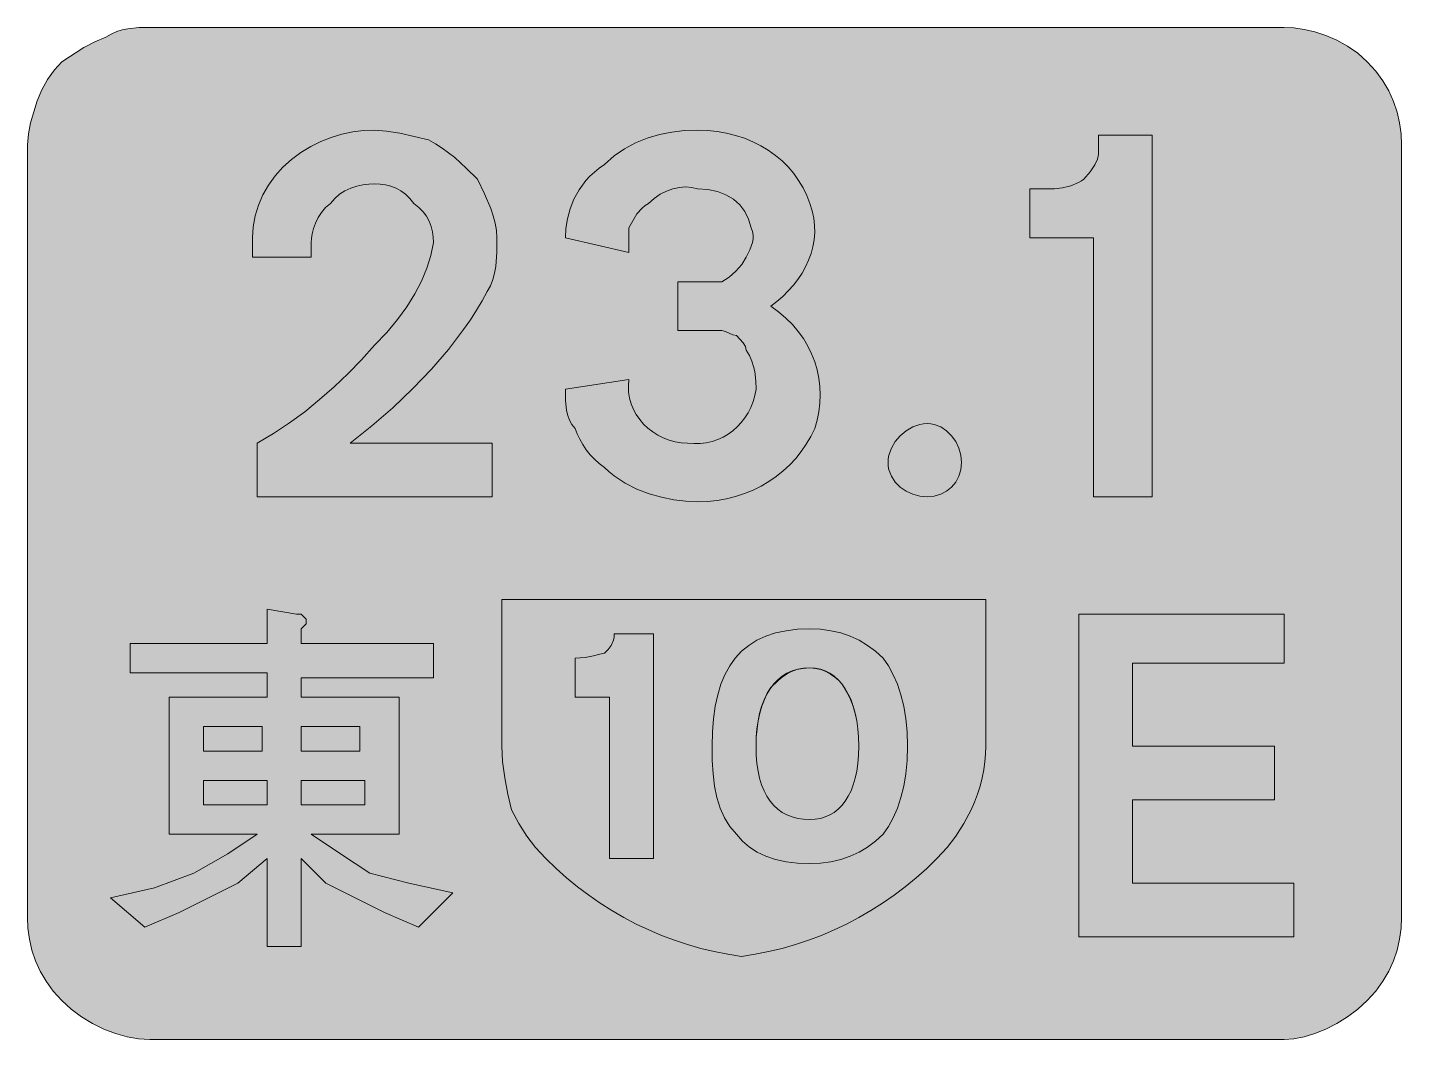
# Model space of a CAD drawing. Header units: metres. Extents: x 115 to 452, y 12 to 260.
import ezdxf

# ---------------------------------------------------------------- set-up
doc = ezdxf.new("R2010")
doc.units = ezdxf.units.M
for name, color, linetype, true_color in [('FILL_BLACK_000000', 7, 'Continuous', 0x000000), ('FILL_LIME_00FF00', 7, 'Continuous', 0x00ff00), ('FILL_WHITE_FFFFFF', 7, 'Continuous', 0xffffff), ('FILL_YELLOW_FFFF00', 7, 'Continuous', 0xffff00), ('STROKE_BLACK_000000', 7, 'Continuous', 0x000000)]:
    doc.layers.add(name, color=color, linetype=linetype, true_color=true_color)

msp = doc.modelspace()

# ---------------------------------------------------------------- hatches: boundary and pattern name
at = {"layer": 'FILL_BLACK_000000', "true_color": 0x000000}
h = msp.add_hatch(color=7, dxfattribs=at)
h.dxf.hatch_style = 1
h.paths.add_polyline_path([(330.32, 76.77), (329.8, 73.73), (329.1, 70.92), (328.23, 68.33), (327.21, 65.97), (326.04, 63.83), (324.75, 61.92), (322.89, 60.23), (320.93, 58.77), (318.84, 57.53), (316.65, 56.52), (314.34, 55.73), (311.93, 55.17), (309.39, 54.83), (306.75, 54.72), (303.71, 54.83), (300.9, 55.17), (298.31, 55.73), (295.95, 56.52), (293.81, 57.53), (291.9, 58.77), (290.21, 60.23), (288.75, 61.92), (287.11, 63.83), (285.79, 65.97), (284.74, 68.33), (283.95, 70.92), (283.38, 73.73), (283.01, 76.77), (282.81, 80.03), (282.75, 83.52), (282.83, 87.01), (283.09, 90.27), (283.53, 93.31), (284.14, 96.12), (284.93, 98.71), (285.91, 101.07), (287.09, 103.21), (288.45, 105.12), (290.01, 106.81), (291.77, 108.27), (293.74, 109.51), (295.91, 110.52), (298.3, 111.31), (300.9, 111.87), (303.71, 112.21), (306.75, 112.32), (309.39, 112.21), (311.93, 111.87), (314.34, 111.31), (316.65, 110.52), (318.84, 109.51), (320.93, 108.27), (322.89, 106.81), (324.75, 105.12), (326.04, 103.21), (327.21, 101.07), (328.23, 98.71), (329.1, 96.12), (329.8, 93.31), (330.32, 90.27), (330.64, 87.01), (330.75, 83.52), (330.64, 80.03), (330.32, 76.77)])
h.paths.add_polyline_path([(318.52, 87.79), (318.24, 89.76), (317.85, 91.62), (317.34, 93.36), (316.73, 94.99), (315.99, 96.51), (315.15, 97.92), (314.59, 98.82), (313.84, 99.68), (312.91, 100.49), (311.85, 101.22), (310.67, 101.83), (309.41, 102.31), (308.1, 102.61), (306.75, 102.72), (305.06, 102.61), (303.56, 102.31), (302.24, 101.83), (301.05, 101.22), (299.98, 100.49), (298.99, 99.68), (297.15, 97.92), (296.31, 96.51), (295.58, 94.99), (294.96, 93.36), (294.45, 91.62), (294.06, 89.76), (293.78, 87.79), (293.61, 85.71), (293.55, 83.52), (293.61, 81.34), (293.77, 79.3), (294.05, 77.4), (294.43, 75.64), (294.92, 74.03), (295.51, 72.55), (296.21, 71.22), (297, 70.02), (297.89, 68.97), (298.88, 68.05), (299.97, 67.28), (301.14, 66.64), (302.41, 66.15), (303.77, 65.8), (305.22, 65.59), (306.75, 65.52), (308.07, 65.59), (309.33, 65.8), (310.53, 66.15), (311.66, 66.64), (312.72, 67.28), (313.71, 68.05), (314.62, 68.97), (315.45, 70.02), (316.19, 71.22), (316.85, 72.55), (317.42, 74.03), (317.89, 75.64), (318.26, 77.4), (318.53, 79.3), (318.69, 81.34), (318.75, 83.52), (318.69, 85.71), (318.52, 87.79)], flags=16)
h = msp.add_hatch(color=7, dxfattribs=at)
h.dxf.hatch_style = 1
h.paths.add_polyline_path([(268.35, 55.92), (257.55, 55.92), (257.55, 95.52), (249.15, 95.52), (249.15, 105.12), (251.63, 105.31), (253.65, 105.72), (255.23, 106.13), (256.35, 106.32), (257.23, 107.24), (258, 108.27), (258.54, 109.53), (258.7, 110.27), (258.75, 111.12), (268.35, 111.12), (268.35, 55.92)])
at = {"layer": 'FILL_LIME_00FF00', "true_color": 0x00ff00}
h = msp.add_hatch(color=7, dxfattribs=at)
h.dxf.hatch_style = 1
h.paths.add_polyline_path([(425.5, 259.81), (428.03, 259.45), (430.66, 258.84), (433.35, 257.97), (436.04, 256.81), (438.68, 255.36), (441.2, 253.6), (443.55, 251.52), (445.63, 249.22), (447.39, 246.81), (448.84, 244.33), (450, 241.77), (450.87, 239.16), (451.48, 236.5), (451.84, 233.82), (451.95, 231.12), (451.95, 41.52), (451.84, 38.82), (451.48, 36.14), (450.87, 33.48), (450, 30.87), (448.84, 28.31), (447.39, 25.83), (445.63, 23.42), (443.55, 21.12), (441.2, 18.98), (438.68, 17.09), (436.04, 15.45), (433.35, 14.07), (430.66, 12.98), (428.03, 12.18), (425.5, 11.69), (423.15, 11.52), (144.75, 11.52), (142, 11.69), (139.18, 12.18), (136.33, 12.98), (133.5, 14.07), (130.72, 15.45), (128.04, 17.09), (125.51, 18.98), (123.15, 21.12), (121.07, 23.42), (119.31, 25.83), (117.86, 28.31), (116.7, 30.87), (115.83, 33.48), (115.22, 36.14), (114.86, 38.82), (114.75, 41.52), (114.75, 231.12), (114.96, 233.82), (115.5, 236.52), (116.27, 239.22), (117.15, 241.92), (118.26, 244.6), (119.7, 247.17), (121.37, 249.51), (123.15, 251.52), (128.55, 254.97), (131.25, 256.41), (133.95, 257.52), (135.3, 258.31), (136.65, 258.91), (138, 259.33), (139.35, 259.62), (142.05, 259.88), (144.75, 259.92), (423.15, 259.92), (425.5, 259.81)])
at = {"layer": 'FILL_WHITE_FFFFFF', "true_color": 0xffffff}
h = msp.add_hatch(color=7, dxfattribs=at)
h.dxf.hatch_style = 1
h.paths.add_polyline_path([(169.95, 203.52), (169.95, 208.32), (170.12, 211.02), (170.61, 213.68), (171.41, 216.29), (172.5, 218.82), (173.88, 221.23), (175.52, 223.51), (177.41, 225.61), (179.55, 227.52), (181.85, 229.21), (184.26, 230.67), (186.74, 231.91), (189.3, 232.92), (191.91, 233.71), (194.57, 234.27), (197.25, 234.61), (199.95, 234.72), (202.86, 234.51), (206.1, 233.97), (213.15, 232.32), (214.9, 231.37), (216.54, 230.31), (219.6, 227.97), (222.43, 225.4), (225.15, 222.72), (226.91, 219.12), (228.45, 215.52), (229.06, 213.72), (229.54, 211.92), (229.84, 210.12), (229.95, 208.32), (229.91, 204.74), (229.65, 201.27), (229.36, 199.61), (228.94, 198.03), (228.34, 196.52), (227.55, 195.12), (226.34, 192.84), (224.97, 190.52), (223.46, 188.16), (221.79, 185.76), (218.08, 180.92), (213.9, 176.07), (209.33, 171.27), (204.43, 166.6), (199.28, 162.13), (193.95, 157.92), (228.75, 157.92), (228.75, 144.72), (171.15, 144.72), (171.15, 157.92), (175.14, 160.28), (179.03, 162.85), (182.79, 165.62), (186.45, 168.57), (189.99, 171.69), (193.43, 174.96), (196.74, 178.38), (199.95, 181.92), (202.93, 185.07), (205.58, 188.22), (207.88, 191.37), (209.85, 194.52), (211.48, 197.67), (212.78, 200.82), (213.73, 203.97), (214.35, 207.12), (214.29, 208.47), (214.11, 209.8), (213.78, 211.11), (213.3, 212.37), (212.65, 213.58), (211.82, 214.71), (210.79, 215.77), (209.55, 216.72), (208.6, 217.96), (207.54, 218.99), (206.41, 219.82), (205.2, 220.47), (203.94, 220.95), (202.63, 221.28), (201.3, 221.46), (199.95, 221.52), (198.55, 221.46), (197.08, 221.28), (195.58, 220.95), (194.1, 220.47), (192.67, 219.82), (191.34, 218.99), (190.16, 217.96), (189.15, 216.72), (187.91, 215.72), (186.88, 214.54), (186.05, 213.26), (185.4, 211.92), (184.92, 210.58), (184.59, 209.29), (184.41, 208.12), (184.35, 207.12), (184.35, 203.52), (169.95, 203.52)])
h = msp.add_hatch(color=7, dxfattribs=at)
h.dxf.hatch_style = 1
h.paths.add_polyline_path([(293.51, 173.13), (293.25, 175.47), (292.96, 176.73), (292.54, 178.04), (291.94, 179.37), (291.15, 180.72), (290.94, 181.62), (290.4, 182.52), (288.75, 184.32), (287.85, 184.51), (286.95, 184.92), (286.05, 185.33), (285.15, 185.52), (274.35, 185.52), (274.35, 197.52), (283.95, 197.52), (285.15, 197.52), (286.93, 198.63), (288.6, 200.07), (290.04, 201.74), (291.15, 203.52), (292.01, 205.32), (292.65, 207.12), (292.81, 208.02), (292.84, 208.92), (292.69, 209.82), (292.35, 210.72), (291.73, 212.86), (290.79, 214.75), (289.54, 216.39), (288, 217.77), (286.17, 218.86), (284.08, 219.66), (281.74, 220.15), (279.15, 220.32), (277.75, 220.66), (276.26, 220.77), (274.72, 220.66), (273.15, 220.32), (271.58, 219.76), (270.04, 218.97), (268.55, 217.96), (267.15, 216.72), (266.3, 216.22), (265.56, 215.61), (264.3, 214.17), (263.27, 212.5), (262.35, 210.72), (262.35, 204.72), (246.75, 208.32), (246.87, 210.62), (247.24, 212.99), (247.89, 215.39), (248.85, 217.77), (250.15, 220.1), (251.81, 222.33), (252.79, 223.39), (253.87, 224.41), (255.06, 225.39), (256.35, 226.32), (258.71, 228.4), (261.26, 230.16), (263.99, 231.61), (266.85, 232.77), (269.83, 233.64), (272.89, 234.25), (276, 234.61), (279.15, 234.72), (281.6, 234.64), (283.98, 234.39), (286.29, 233.98), (288.53, 233.43), (290.68, 232.72), (292.73, 231.87), (294.69, 230.89), (296.55, 229.77), (298.29, 228.53), (299.92, 227.16), (301.41, 225.68), (302.78, 224.09), (304, 222.39), (305.07, 220.59), (305.99, 218.7), (306.75, 216.72), (307.33, 214.92), (307.72, 213.13), (307.92, 211.34), (307.95, 209.58), (307.81, 207.83), (307.51, 206.11), (307.05, 204.42), (306.45, 202.77), (305.71, 201.16), (304.83, 199.6), (303.82, 198.09), (302.7, 196.64), (301.46, 195.25), (300.12, 193.93), (298.68, 192.69), (297.15, 191.52), (299.09, 190.12), (300.86, 188.61), (302.47, 187), (303.9, 185.31), (305.17, 183.55), (306.26, 181.71), (307.19, 179.82), (307.95, 177.87), (308.54, 175.88), (308.96, 173.86), (309.22, 171.81), (309.3, 169.75), (309.22, 167.68), (308.96, 165.61), (308.54, 163.56), (307.95, 161.52), (306.98, 159.54), (305.88, 157.65), (304.64, 155.85), (303.28, 154.15), (301.8, 152.56), (300.21, 151.08), (298.51, 149.71), (296.7, 148.47), (294.8, 147.35), (292.8, 146.37), (290.71, 145.52), (288.54, 144.81), (286.3, 144.26), (283.98, 143.85), (281.6, 143.6), (279.15, 143.52), (276.35, 143.63), (273.39, 143.99), (270.35, 144.6), (267.3, 145.47), (264.3, 146.63), (261.43, 148.08), (258.76, 149.84), (257.52, 150.84), (256.35, 151.92), (255.06, 152.87), (253.88, 153.93), (252.81, 155.06), (251.85, 156.27), (251.01, 157.53), (250.28, 158.84), (249.66, 160.17), (249.15, 161.52), (248.36, 162.47), (247.76, 163.53), (247.34, 164.66), (247.05, 165.87), (246.79, 168.44), (246.75, 171.12), (262.35, 173.52), (262.22, 171.96), (262.28, 170.44), (262.51, 168.96), (262.91, 167.54), (263.47, 166.18), (264.16, 164.89), (265, 163.69), (265.95, 162.57), (267.02, 161.55), (268.19, 160.64), (269.45, 159.85), (270.79, 159.18), (272.2, 158.64), (273.67, 158.25), (275.19, 158), (276.75, 157.92), (278.31, 157.78), (279.83, 157.8), (281.32, 157.97), (282.75, 158.29), (284.13, 158.76), (285.44, 159.35), (286.68, 160.08), (287.85, 160.92), (288.93, 161.88), (289.92, 162.94), (290.81, 164.09), (291.6, 165.34), (292.27, 166.68), (292.83, 168.09), (293.26, 169.57), (293.55, 171.12), (293.51, 173.13)])
h = msp.add_hatch(color=7, dxfattribs=at)
h.dxf.hatch_style = 1
h.paths.add_polyline_path([(376.35, 144.72), (376.35, 208.32), (360.75, 208.32), (360.75, 220.32), (366.75, 220.32), (368.72, 220.53), (370.8, 221.07), (372.66, 221.84), (373.39, 222.27), (373.95, 222.72), (375.53, 224.5), (376.65, 226.17), (377.33, 227.61), (377.55, 228.72), (377.55, 233.52), (390.75, 233.52), (390.75, 144.72), (376.35, 144.72)])
h = msp.add_hatch(color=7, dxfattribs=at)
h.dxf.hatch_style = 1
h.paths.add_polyline_path([(343.79, 151.38), (343.31, 149.78), (342.56, 148.35), (341.55, 147.12), (340.32, 146.11), (338.89, 145.36), (337.29, 144.88), (335.55, 144.72), (333.76, 144.88), (332.03, 145.36), (330.4, 146.11), (328.95, 147.12), (327.72, 148.35), (326.78, 149.78), (326.17, 151.38), (326.01, 152.23), (325.95, 153.12), (326.01, 154.02), (326.17, 154.91), (326.78, 156.64), (327.72, 158.27), (328.95, 159.72), (330.4, 160.95), (332.03, 161.89), (333.76, 162.5), (334.65, 162.66), (335.55, 162.72), (336.44, 162.66), (337.29, 162.5), (338.89, 161.89), (340.32, 160.95), (341.55, 159.72), (342.56, 158.27), (343.31, 156.64), (343.79, 154.91), (343.95, 153.12), (343.79, 151.38)])
h = msp.add_hatch(color=7, dxfattribs=at)
h.dxf.hatch_style = 1
h.paths.add_polyline_path([(181.95, 112.32), (181.95, 108.72), (214.35, 108.72), (214.35, 100.32), (181.95, 100.32), (181.95, 95.52), (205.95, 95.52), (205.95, 61.92), (184.35, 61.92), (191.55, 57.12), (198.75, 52.32), (208.35, 49.92), (219.15, 47.52), (210.75, 39.12), (202.35, 42.72), (195.15, 46.32), (187.95, 49.92), (181.95, 55.92), (181.95, 34.32), (173.55, 34.32), (173.55, 55.92), (166.35, 49.92), (159.15, 46.32), (151.95, 42.72), (143.55, 39.12), (135.15, 46.32), (145.95, 48.72), (155.55, 52.32), (163.95, 57.12), (171.15, 61.92), (149.55, 61.92), (149.55, 95.52), (173.55, 95.52), (173.55, 101.52), (139.95, 101.52), (139.95, 108.72), (173.55, 108.72), (173.55, 117.12), (180.75, 115.92), (181.95, 115.92), (183.15, 114.72), (183.15, 113.52), (181.95, 112.32)])
h.paths.add_polyline_path([(172.35, 82.32), (172.35, 88.32), (157.95, 88.32), (157.95, 82.32), (172.35, 82.32)], flags=16)
h.paths.add_polyline_path([(181.95, 69.12), (197.55, 69.12), (197.55, 75.12), (181.95, 75.12), (181.95, 69.12)], flags=16)
h.paths.add_polyline_path([(181.95, 88.32), (181.95, 82.32), (196.35, 82.32), (196.35, 88.32), (181.95, 88.32)], flags=16)
h.paths.add_polyline_path([(173.55, 75.12), (157.95, 75.12), (157.95, 69.12), (173.55, 69.12), (173.55, 75.12)], flags=16)
h = msp.add_hatch(color=7, dxfattribs=at)
h.dxf.hatch_style = 1
h.paths.add_polyline_path([(372.75, 115.92), (423.15, 115.92), (423.15, 103.92), (385.95, 103.92), (385.95, 83.52), (420.75, 83.52), (420.75, 70.32), (385.95, 70.32), (385.95, 49.92), (425.55, 49.92), (425.55, 36.72), (372.75, 36.72), (372.75, 115.92)])
at = {"layer": 'FILL_YELLOW_FFFF00', "true_color": 0xffff00}
h = msp.add_hatch(color=7, dxfattribs=at)
h.dxf.hatch_style = 1
h.paths.add_polyline_path([(286.59, 32.44), (283.26, 33.1), (279.97, 33.89), (276.71, 34.83), (273.5, 35.89), (270.33, 37.09), (267.22, 38.41), (264.15, 39.87), (261.14, 41.45), (258.19, 43.16), (255.31, 44.99), (252.49, 46.94), (249.74, 49.01), (247.06, 51.2), (244.47, 53.5), (241.95, 55.92), (239.46, 58.64), (237.3, 61.47), (235.37, 64.53), (233.55, 67.92), (232.67, 71.71), (231.9, 75.72), (231.36, 79.73), (231.15, 83.52), (231.15, 119.52), (349.95, 119.52), (349.95, 83.52), (349.89, 81.67), (349.73, 79.73), (349.44, 77.74), (349.05, 75.72), (348.54, 73.7), (347.93, 71.71), (347.19, 69.77), (346.35, 67.92), (344.53, 64.53), (342.6, 61.47), (340.44, 58.64), (337.95, 55.92), (335.43, 53.5), (332.84, 51.2), (330.16, 49.01), (327.41, 46.94), (324.59, 44.99), (321.71, 43.16), (318.76, 41.45), (315.75, 39.87), (312.68, 38.41), (309.57, 37.09), (306.4, 35.89), (303.19, 34.83), (299.93, 33.89), (296.64, 33.1), (293.31, 32.44), (289.95, 31.92), (286.59, 32.44)])

# ---------------------------------------------------------------- linework, layer by layer
at = {"layer": 'FILL_BLACK_000000', "lineweight": 0, "true_color": 0x000000}
for points in [[(330.32, 76.77), (329.8, 73.73), (329.1, 70.92), (328.23, 68.33), (327.21, 65.97), (326.04, 63.83), (324.75, 61.92), (322.89, 60.23), (320.93, 58.77), (318.84, 57.53), (316.65, 56.52), (314.34, 55.73), (311.93, 55.17), (309.39, 54.83), (306.75, 54.72), (303.71, 54.83), (300.9, 55.17), (298.31, 55.73), (295.95, 56.52), (293.81, 57.53), (291.9, 58.77), (290.21, 60.23), (288.75, 61.92), (287.11, 63.83), (285.79, 65.97), (284.74, 68.33), (283.95, 70.92), (283.38, 73.73), (283.01, 76.77), (282.81, 80.03), (282.75, 83.52), (282.83, 87.01), (283.09, 90.27), (283.53, 93.31), (284.14, 96.12), (284.93, 98.71), (285.91, 101.07), (287.09, 103.21), (288.45, 105.12), (290.01, 106.81), (291.77, 108.27), (293.74, 109.51), (295.91, 110.52), (298.3, 111.31), (300.9, 111.87), (303.71, 112.21), (306.75, 112.32), (309.39, 112.21), (311.93, 111.87), (314.34, 111.31), (316.65, 110.52), (318.84, 109.51), (320.93, 108.27), (322.89, 106.81), (324.75, 105.12), (326.04, 103.21), (327.21, 101.07), (328.23, 98.71), (329.1, 96.12), (329.8, 93.31), (330.32, 90.27), (330.64, 87.01), (330.75, 83.52), (330.64, 80.03)], [(268.35, 55.92), (257.55, 55.92), (257.55, 95.52), (249.15, 95.52), (249.15, 105.12), (251.63, 105.31), (253.65, 105.72), (255.23, 106.13), (256.35, 106.32), (257.23, 107.24), (258, 108.27), (258.54, 109.53), (258.7, 110.27), (258.75, 111.12), (268.35, 111.12)], [(318.52, 87.79), (318.24, 89.76), (317.85, 91.62), (317.34, 93.36), (316.73, 94.99), (315.99, 96.51), (315.15, 97.92), (314.59, 98.82), (313.84, 99.68), (312.91, 100.49), (311.85, 101.22), (310.67, 101.83), (309.41, 102.31), (308.1, 102.61), (306.75, 102.72), (305.06, 102.61), (303.56, 102.31), (302.24, 101.83), (301.05, 101.22), (299.98, 100.49), (298.99, 99.68), (297.15, 97.92), (296.31, 96.51), (295.58, 94.99), (294.96, 93.36), (294.45, 91.62), (294.06, 89.76), (293.78, 87.79), (293.61, 85.71), (293.55, 83.52), (293.61, 81.34), (293.77, 79.3), (294.05, 77.4), (294.43, 75.64), (294.92, 74.03), (295.51, 72.55), (296.21, 71.22), (297, 70.02), (297.89, 68.97), (298.88, 68.05), (299.97, 67.28), (301.14, 66.64), (302.41, 66.15), (303.77, 65.8), (305.22, 65.59), (306.75, 65.52), (308.07, 65.59), (309.33, 65.8), (310.53, 66.15), (311.66, 66.64), (312.72, 67.28), (313.71, 68.05), (314.62, 68.97), (315.45, 70.02), (316.19, 71.22), (316.85, 72.55), (317.42, 74.03), (317.89, 75.64), (318.26, 77.4), (318.53, 79.3), (318.69, 81.34), (318.75, 83.52), (318.69, 85.71)]]:
    msp.add_lwpolyline(points, close=True, dxfattribs=at)
at = {"layer": 'FILL_LIME_00FF00', "lineweight": 0, "true_color": 0x00ff00}
msp.add_lwpolyline([(425.5, 259.81), (428.03, 259.45), (430.66, 258.84), (433.35, 257.97), (436.04, 256.81), (438.68, 255.36), (441.2, 253.6), (443.55, 251.52), (445.63, 249.22), (447.39, 246.81), (448.84, 244.33), (450, 241.77), (450.87, 239.16), (451.48, 236.5), (451.84, 233.82), (451.95, 231.12), (451.95, 41.52), (451.84, 38.82), (451.48, 36.14), (450.87, 33.48), (450, 30.87), (448.84, 28.31), (447.39, 25.83), (445.63, 23.42), (443.55, 21.12), (441.2, 18.98), (438.68, 17.09), (436.04, 15.45), (433.35, 14.07), (430.66, 12.98), (428.03, 12.18), (425.5, 11.69), (423.15, 11.52), (144.75, 11.52), (142, 11.69), (139.18, 12.18), (136.33, 12.98), (133.5, 14.07), (130.72, 15.45), (128.04, 17.09), (125.51, 18.98), (123.15, 21.12), (121.07, 23.42), (119.31, 25.83), (117.86, 28.31), (116.7, 30.87), (115.83, 33.48), (115.22, 36.14), (114.86, 38.82), (114.75, 41.52), (114.75, 231.12), (114.96, 233.82), (115.5, 236.52), (116.27, 239.22), (117.15, 241.92), (118.26, 244.6), (119.7, 247.17), (121.37, 249.51), (123.15, 251.52), (128.55, 254.97), (131.25, 256.41), (133.95, 257.52), (135.3, 258.31), (136.65, 258.91), (138, 259.33), (139.35, 259.62), (142.05, 259.88), (144.75, 259.92), (423.15, 259.92)], close=True, dxfattribs=at)
at = {"layer": 'FILL_WHITE_FFFFFF', "lineweight": 0, "true_color": 0xffffff}
for points in [[(169.95, 203.52), (169.95, 208.32), (170.12, 211.02), (170.61, 213.68), (171.41, 216.29), (172.5, 218.82), (173.88, 221.23), (175.52, 223.51), (177.41, 225.61), (179.55, 227.52), (181.85, 229.21), (184.26, 230.67), (186.74, 231.91), (189.3, 232.92), (191.91, 233.71), (194.57, 234.27), (197.25, 234.61), (199.95, 234.72), (202.86, 234.51), (206.1, 233.97), (213.15, 232.32), (214.9, 231.37), (216.54, 230.31), (219.6, 227.97), (222.43, 225.4), (225.15, 222.72), (226.91, 219.12), (228.45, 215.52), (229.06, 213.72), (229.54, 211.92), (229.84, 210.12), (229.95, 208.32), (229.91, 204.74), (229.65, 201.27), (229.36, 199.61), (228.94, 198.03), (228.34, 196.52), (227.55, 195.12), (226.34, 192.84), (224.97, 190.52), (223.46, 188.16), (221.79, 185.76), (218.08, 180.92), (213.9, 176.07), (209.33, 171.27), (204.43, 166.6), (199.28, 162.13), (193.95, 157.92), (228.75, 157.92), (228.75, 144.72), (171.15, 144.72), (171.15, 157.92), (175.14, 160.28), (179.03, 162.85), (182.79, 165.62), (186.45, 168.57), (189.99, 171.69), (193.43, 174.96), (196.74, 178.38), (199.95, 181.92), (202.93, 185.07), (205.58, 188.22), (207.88, 191.37), (209.85, 194.52), (211.48, 197.67), (212.78, 200.82), (213.73, 203.97), (214.35, 207.12), (214.29, 208.47), (214.11, 209.8), (213.78, 211.11), (213.3, 212.37), (212.65, 213.58), (211.82, 214.71), (210.79, 215.77), (209.55, 216.72), (208.6, 217.96), (207.54, 218.99), (206.41, 219.82), (205.2, 220.47), (203.94, 220.95), (202.63, 221.28), (201.3, 221.46), (199.95, 221.52), (198.55, 221.46), (197.08, 221.28), (195.58, 220.95), (194.1, 220.47), (192.67, 219.82), (191.34, 218.99), (190.16, 217.96), (189.15, 216.72), (187.91, 215.72), (186.88, 214.54), (186.05, 213.26), (185.4, 211.92), (184.92, 210.58), (184.59, 209.29), (184.41, 208.12), (184.35, 207.12), (184.35, 203.52)], [(293.51, 173.13), (293.25, 175.47), (292.96, 176.73), (292.54, 178.04), (291.94, 179.37), (291.15, 180.72), (290.94, 181.62), (290.4, 182.52), (288.75, 184.32), (287.85, 184.51), (286.95, 184.92), (286.05, 185.33), (285.15, 185.52), (274.35, 185.52), (274.35, 197.52), (283.95, 197.52), (285.15, 197.52), (286.93, 198.63), (288.6, 200.07), (290.04, 201.74), (291.15, 203.52), (292.01, 205.32), (292.65, 207.12), (292.81, 208.02), (292.84, 208.92), (292.69, 209.82), (292.35, 210.72), (291.73, 212.86), (290.79, 214.75), (289.54, 216.39), (288, 217.77), (286.17, 218.86), (284.08, 219.66), (281.74, 220.15), (279.15, 220.32), (277.75, 220.66), (276.26, 220.77), (274.72, 220.66), (273.15, 220.32), (271.58, 219.76), (270.04, 218.97), (268.55, 217.96), (267.15, 216.72), (266.3, 216.22), (265.56, 215.61), (264.3, 214.17), (263.27, 212.5), (262.35, 210.72), (262.35, 204.72), (246.75, 208.32), (246.87, 210.62), (247.24, 212.99), (247.89, 215.39), (248.85, 217.77), (250.15, 220.1), (251.81, 222.33), (252.79, 223.39), (253.87, 224.41), (255.06, 225.39), (256.35, 226.32), (258.71, 228.4), (261.26, 230.16), (263.99, 231.61), (266.85, 232.77), (269.83, 233.64), (272.89, 234.25), (276, 234.61), (279.15, 234.72), (281.6, 234.64), (283.98, 234.39), (286.29, 233.98), (288.53, 233.43), (290.68, 232.72), (292.73, 231.87), (294.69, 230.89), (296.55, 229.77), (298.29, 228.53), (299.92, 227.16), (301.41, 225.68), (302.78, 224.09), (304, 222.39), (305.07, 220.59), (305.99, 218.7), (306.75, 216.72), (307.33, 214.92), (307.72, 213.13), (307.92, 211.34), (307.95, 209.58), (307.81, 207.83), (307.51, 206.11), (307.05, 204.42), (306.45, 202.77), (305.71, 201.16), (304.83, 199.6), (303.82, 198.09), (302.7, 196.64), (301.46, 195.25), (300.12, 193.93), (298.68, 192.69), (297.15, 191.52), (299.09, 190.12), (300.86, 188.61), (302.47, 187), (303.9, 185.31), (305.17, 183.55), (306.26, 181.71), (307.19, 179.82), (307.95, 177.87), (308.54, 175.88), (308.96, 173.86), (309.22, 171.81), (309.3, 169.75), (309.22, 167.68), (308.96, 165.61), (308.54, 163.56), (307.95, 161.52), (306.98, 159.54), (305.88, 157.65), (304.64, 155.85), (303.28, 154.15), (301.8, 152.56), (300.21, 151.08), (298.51, 149.71), (296.7, 148.47), (294.8, 147.35), (292.8, 146.37), (290.71, 145.52), (288.54, 144.81), (286.3, 144.26), (283.98, 143.85), (281.6, 143.6), (279.15, 143.52), (276.35, 143.63), (273.39, 143.99), (270.35, 144.6), (267.3, 145.47), (264.3, 146.63), (261.43, 148.08), (258.76, 149.84), (257.52, 150.84), (256.35, 151.92), (255.06, 152.87), (253.88, 153.93), (252.81, 155.06), (251.85, 156.27), (251.01, 157.53), (250.28, 158.84), (249.66, 160.17), (249.15, 161.52), (248.36, 162.47), (247.76, 163.53), (247.34, 164.66), (247.05, 165.87), (246.79, 168.44), (246.75, 171.12), (262.35, 173.52), (262.22, 171.96), (262.28, 170.44), (262.51, 168.96), (262.91, 167.54), (263.47, 166.18), (264.16, 164.89), (265, 163.69), (265.95, 162.57), (267.02, 161.55), (268.19, 160.64), (269.45, 159.85), (270.79, 159.18), (272.2, 158.64), (273.67, 158.25), (275.19, 158), (276.75, 157.92), (278.31, 157.78), (279.83, 157.8), (281.32, 157.97), (282.75, 158.29), (284.13, 158.76), (285.44, 159.35), (286.68, 160.08), (287.85, 160.92), (288.93, 161.88), (289.92, 162.94), (290.81, 164.09), (291.6, 165.34), (292.27, 166.68), (292.83, 168.09), (293.26, 169.57), (293.55, 171.12)], [(376.35, 144.72), (376.35, 208.32), (360.75, 208.32), (360.75, 220.32), (366.75, 220.32), (368.72, 220.53), (370.8, 221.07), (372.66, 221.84), (373.39, 222.27), (373.95, 222.72), (375.53, 224.5), (376.65, 226.17), (377.33, 227.61), (377.55, 228.72), (377.55, 233.52), (390.75, 233.52), (390.75, 144.72)], [(343.79, 151.38), (343.31, 149.78), (342.56, 148.35), (341.55, 147.12), (340.32, 146.11), (338.89, 145.36), (337.29, 144.88), (335.55, 144.72), (333.76, 144.88), (332.03, 145.36), (330.4, 146.11), (328.95, 147.12), (327.72, 148.35), (326.78, 149.78), (326.17, 151.38), (326.01, 152.23), (325.95, 153.12), (326.01, 154.02), (326.17, 154.91), (326.78, 156.64), (327.72, 158.27), (328.95, 159.72), (330.4, 160.95), (332.03, 161.89), (333.76, 162.5), (334.65, 162.66), (335.55, 162.72), (336.44, 162.66), (337.29, 162.5), (338.89, 161.89), (340.32, 160.95), (341.55, 159.72), (342.56, 158.27), (343.31, 156.64), (343.79, 154.91), (343.95, 153.12)], [(181.95, 112.32), (181.95, 108.72), (214.35, 108.72), (214.35, 100.32), (181.95, 100.32), (181.95, 95.52), (205.95, 95.52), (205.95, 61.92), (184.35, 61.92), (191.55, 57.12), (198.75, 52.32), (208.35, 49.92), (219.15, 47.52), (210.75, 39.12), (202.35, 42.72), (195.15, 46.32), (187.95, 49.92), (181.95, 55.92), (181.95, 34.32), (173.55, 34.32), (173.55, 55.92), (166.35, 49.92), (159.15, 46.32), (151.95, 42.72), (143.55, 39.12), (135.15, 46.32), (145.95, 48.72), (155.55, 52.32), (163.95, 57.12), (171.15, 61.92), (149.55, 61.92), (149.55, 95.52), (173.55, 95.52), (173.55, 101.52), (139.95, 101.52), (139.95, 108.72), (173.55, 108.72), (173.55, 117.12), (180.75, 115.92), (181.95, 115.92), (183.15, 114.72), (183.15, 113.52)], [(372.75, 115.92), (423.15, 115.92), (423.15, 103.92), (385.95, 103.92), (385.95, 83.52), (420.75, 83.52), (420.75, 70.32), (385.95, 70.32), (385.95, 49.92), (425.55, 49.92), (425.55, 36.72), (372.75, 36.72)], [(172.35, 82.32), (172.35, 88.32), (157.95, 88.32), (157.95, 82.32)], [(181.95, 88.32), (181.95, 82.32), (196.35, 82.32), (196.35, 88.32)], [(173.55, 75.12), (157.95, 75.12), (157.95, 69.12), (173.55, 69.12)], [(181.95, 69.12), (197.55, 69.12), (197.55, 75.12), (181.95, 75.12)]]:
    msp.add_lwpolyline(points, close=True, dxfattribs=at)
at = {"layer": 'FILL_YELLOW_FFFF00', "lineweight": 0, "true_color": 0xffff00}
msp.add_lwpolyline([(286.59, 32.44), (283.26, 33.1), (279.97, 33.89), (276.71, 34.83), (273.5, 35.89), (270.33, 37.09), (267.22, 38.41), (264.15, 39.87), (261.14, 41.45), (258.19, 43.16), (255.31, 44.99), (252.49, 46.94), (249.74, 49.01), (247.06, 51.2), (244.47, 53.5), (241.95, 55.92), (239.46, 58.64), (237.3, 61.47), (235.37, 64.53), (233.55, 67.92), (232.67, 71.71), (231.9, 75.72), (231.36, 79.73), (231.15, 83.52), (231.15, 119.52), (349.95, 119.52), (349.95, 83.52), (349.89, 81.67), (349.73, 79.73), (349.44, 77.74), (349.05, 75.72), (348.54, 73.7), (347.93, 71.71), (347.19, 69.77), (346.35, 67.92), (344.53, 64.53), (342.6, 61.47), (340.44, 58.64), (337.95, 55.92), (335.43, 53.5), (332.84, 51.2), (330.16, 49.01), (327.41, 46.94), (324.59, 44.99), (321.71, 43.16), (318.76, 41.45), (315.75, 39.87), (312.68, 38.41), (309.57, 37.09), (306.4, 35.89), (303.19, 34.83), (299.93, 33.89), (296.64, 33.1), (293.31, 32.44), (289.95, 31.92)], close=True, dxfattribs=at)
at = {"layer": 'STROKE_BLACK_000000', "lineweight": 0, "true_color": 0x000000}
msp.add_lwpolyline([(318.75, 83.52), (318.69, 85.71), (318.53, 87.79), (318.26, 89.75), (317.89, 91.58), (317.42, 93.29), (316.85, 94.87), (316.19, 96.31), (315.45, 97.62), (314.62, 98.79), (313.71, 99.81), (312.72, 100.68), (311.66, 101.41), (310.53, 101.98), (309.33, 102.39), (308.07, 102.64), (306.75, 102.72), (305.22, 102.64), (303.77, 102.39), (302.41, 101.98), (301.14, 101.41), (299.97, 100.68), (298.88, 99.81), (297.89, 98.79), (297, 97.62), (296.21, 96.31), (295.51, 94.87), (294.92, 93.29), (294.43, 91.58), (294.05, 89.75), (293.77, 87.79), (293.61, 85.71), (293.55, 83.52), (293.61, 81.34), (293.77, 79.3), (294.05, 77.4), (294.43, 75.64), (294.92, 74.03), (295.51, 72.55), (296.21, 71.22), (297, 70.02), (297.89, 68.97), (298.88, 68.05), (299.97, 67.28), (301.14, 66.64), (302.41, 66.15), (303.77, 65.8), (305.22, 65.59), (306.75, 65.52), (308.07, 65.59), (309.33, 65.8), (310.53, 66.15), (311.66, 66.64), (312.72, 67.28), (313.71, 68.05), (314.62, 68.97), (315.45, 70.02), (316.19, 71.22), (316.85, 72.55), (317.42, 74.03), (317.89, 75.64), (318.26, 77.4), (318.53, 79.3), (318.69, 81.34), (318.75, 83.52)], dxfattribs=at)

doc.saveas('drawing.dxf')
